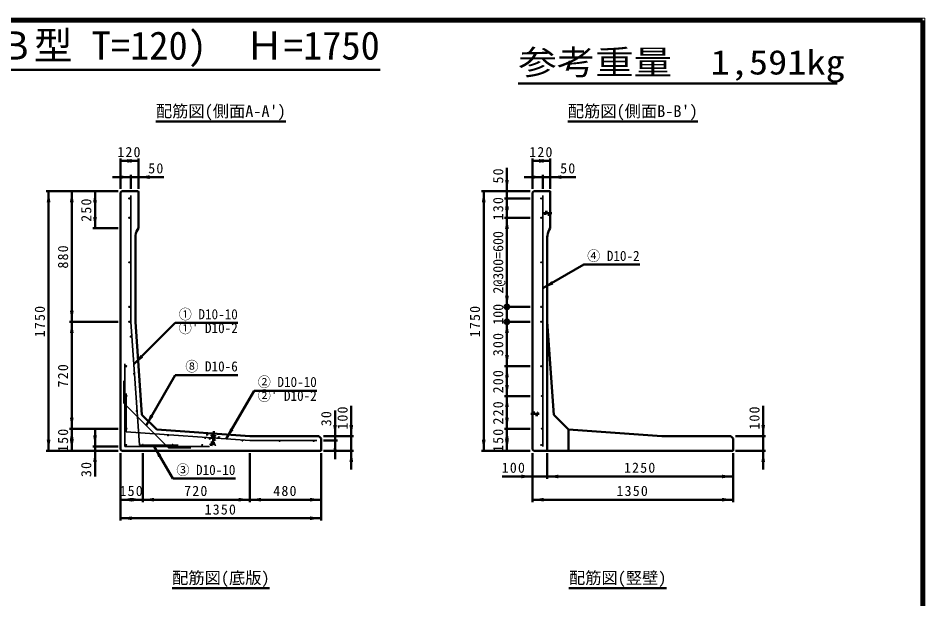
# Model space of a CAD drawing. Units: millimetres, scale not verified. Extents: x 100 to 4105, y 100 to 2870.
# Drawn here: x 2152 to 4105, y 1619 to 2870 of the extents above; entities that cross this region are included whole.
import ezdxf
from ezdxf.enums import TextEntityAlignment as Align

# ---------------------------------------------------------------- set-up
doc = ezdxf.new("R2010")
doc.units = ezdxf.units.MM
doc.header["$LTSCALE"] = 5
doc.linetypes.add('USER2', pattern=[13.4, 10, -1.2, 1, -1.2])
doc.linetypes.add('USER3', pattern=[2.2, 1, -1.2])
doc.layers.add('V-nasSTD', color=7, linetype='Continuous', lineweight=50)
doc.styles.add('ＭＳ ゴシック', font='')
doc.styles.get('ＭＳ ゴシック').set_extended_font_data('MS Gothic')

msp = doc.modelspace()

# ---------------------------------------------------------------- hatches: boundary and pattern name
at = {"layer": 'V-nasSTD'}
for points in [[(2396.661, 2562.466), (2396.661, 2558.466), (2372.661, 2562.466), (2396.661, 2566.466)], [(2387.061, 2562.466), (2387.061, 2566.466), (2411.061, 2562.466), (2387.061, 2558.466)], [(3283.861, 2562.466), (3283.861, 2558.466), (3259.861, 2562.466), (3283.861, 2566.466)], [(3274.261, 2562.466), (3274.261, 2566.466), (3298.261, 2562.466), (3274.261, 2558.466)], [(2371.061, 2527.466), (2371.061, 2531.466), (2395.061, 2527.466), (2371.061, 2523.466)], [(2435.061, 2527.466), (2435.061, 2523.466), (2411.061, 2527.466), (2435.061, 2531.466)], [(3204.861, 2521.466), (3208.861, 2521.466), (3204.861, 2497.466), (3200.861, 2521.466)], [(3258.261, 2527.466), (3258.261, 2531.466), (3282.261, 2527.466), (3258.261, 2523.466)], [(3322.261, 2527.466), (3322.261, 2523.466), (3298.261, 2527.466), (3322.261, 2531.466)], [(2217.661, 2473.466), (2213.661, 2473.466), (2217.661, 2497.466), (2221.661, 2473.466)], [(2267.661, 2473.466), (2263.661, 2473.466), (2267.661, 2497.466), (2271.661, 2473.466)], [(2317.661, 2473.466), (2313.661, 2473.466), (2317.661, 2497.466), (2321.661, 2473.466)], [(3154.861, 2473.466), (3150.861, 2473.466), (3154.861, 2497.466), (3158.861, 2473.466)], [(3204.861, 2457.466), (3200.861, 2457.466), (3204.861, 2481.466), (3208.861, 2457.466)], [(3204.861, 2463.866), (3208.861, 2463.866), (3204.861, 2439.866), (3200.861, 2463.866)], [(2317.661, 2441.466), (2321.661, 2441.466), (2317.661, 2417.466), (2313.661, 2441.466)], [(3204.861, 2415.866), (3200.861, 2415.866), (3204.861, 2439.866), (3208.861, 2415.866)], [(3303.046, 2299.866), (3305.046, 2296.402), (3282.261, 2287.866), (3301.046, 2303.33)], [(3204.861, 2271.866), (3208.861, 2271.866), (3204.861, 2247.866), (3200.861, 2271.866)], [(2267.661, 2239.866), (2271.661, 2239.866), (2267.661, 2215.866), (2263.661, 2239.866)], [(2267.661, 2191.866), (2263.661, 2191.866), (2267.661, 2215.866), (2271.661, 2191.866)], [(3204.861, 2191.866), (3200.861, 2191.866), (3204.861, 2215.866), (3208.861, 2191.866)], [(2418.39, 2141.281), (2421.218, 2138.453), (2401.419, 2124.311), (2415.561, 2144.11)], [(3204.861, 2143.866), (3208.861, 2143.866), (3204.861, 2119.866), (3200.861, 2143.866)], [(3204.861, 2095.866), (3200.861, 2095.866), (3204.861, 2119.866), (3208.861, 2095.866)], [(3204.861, 2079.866), (3208.861, 2079.866), (3204.861, 2055.866), (3200.861, 2079.866)], [(3204.861, 2031.866), (3200.861, 2031.866), (3204.861, 2055.866), (3208.861, 2031.866)], [(2439.795, 2013.384), (2443.259, 2011.384), (2427.795, 1992.6), (2436.331, 2015.384)], [(2267.661, 2009.466), (2271.661, 2009.466), (2267.661, 1985.466), (2263.661, 2009.466)], [(2834.661, 1993.466), (2838.661, 1993.466), (2834.661, 1969.466), (2830.661, 1993.466)], [(2869.661, 1993.466), (2865.661, 1993.466), (2869.661, 1969.466), (2873.661, 1993.466)], [(3204.861, 2009.466), (3208.861, 2009.466), (3204.861, 1985.466), (3200.861, 2009.466)], [(3756.861, 1993.466), (3752.861, 1993.466), (3756.861, 1969.466), (3760.861, 1993.466)], [(2267.661, 1961.466), (2263.661, 1961.466), (2267.661, 1985.466), (2271.661, 1961.466)], [(2612.415, 1984.168), (2615.879, 1982.168), (2600.415, 1963.383), (2608.951, 1986.168)], [(3204.861, 1961.466), (3200.861, 1961.466), (3204.861, 1985.466), (3208.861, 1961.466)], [(2217.661, 1961.466), (2221.661, 1961.466), (2217.661, 1937.466), (2213.661, 1961.466)], [(2267.661, 1961.466), (2271.661, 1961.466), (2267.661, 1937.466), (2263.661, 1961.466)], [(2317.661, 1971.066), (2313.661, 1971.066), (2317.661, 1947.066), (2321.661, 1971.066)], [(2834.661, 1935.866), (2830.661, 1935.866), (2834.661, 1959.866), (2838.661, 1935.866)], [(3154.861, 1961.466), (3158.861, 1961.466), (3154.861, 1937.466), (3150.861, 1961.466)], [(3204.861, 1961.466), (3208.861, 1961.466), (3204.861, 1937.466), (3200.861, 1961.466)], [(2317.661, 1913.466), (2321.661, 1913.466), (2317.661, 1937.466), (2313.661, 1913.466)], [(2457.114, 1926.281), (2453.65, 1924.281), (2445.114, 1947.066), (2460.578, 1928.281)], [(2869.661, 1913.466), (2865.661, 1913.466), (2869.661, 1937.466), (2873.661, 1913.466)], [(3756.861, 1913.466), (3752.861, 1913.466), (3756.861, 1937.466), (3760.861, 1913.466)], [(3235.861, 1882.466), (3235.861, 1878.466), (3259.861, 1882.466), (3235.861, 1886.466)], [(3315.861, 1882.466), (3315.861, 1878.466), (3291.861, 1882.466), (3315.861, 1886.466)], [(3667.861, 1882.466), (3667.861, 1886.466), (3691.861, 1882.466), (3667.861, 1878.466)], [(2396.661, 1832.466), (2396.661, 1828.466), (2372.661, 1832.466), (2396.661, 1836.466)], [(2396.661, 1832.466), (2396.661, 1836.466), (2420.661, 1832.466), (2396.661, 1828.466)], [(2444.661, 1832.466), (2444.661, 1828.466), (2420.661, 1832.466), (2444.661, 1836.466)], [(2627.061, 1832.466), (2627.061, 1836.466), (2651.061, 1832.466), (2627.061, 1828.466)], [(2675.061, 1832.466), (2675.061, 1828.466), (2651.061, 1832.466), (2675.061, 1836.466)], [(2780.661, 1832.466), (2780.661, 1836.466), (2804.661, 1832.466), (2780.661, 1828.466)], [(3283.861, 1832.466), (3283.861, 1828.466), (3259.861, 1832.466), (3283.861, 1836.466)], [(3667.861, 1832.466), (3667.861, 1836.466), (3691.861, 1832.466), (3667.861, 1828.466)], [(2396.661, 1792.466), (2396.661, 1788.466), (2372.661, 1792.466), (2396.661, 1796.466)], [(2780.661, 1792.466), (2780.661, 1796.466), (2804.661, 1792.466), (2780.661, 1788.466)]]:
    msp.add_hatch(color=256, dxfattribs=at).paths.add_polyline_path(points)

# ---------------------------------------------------------------- linework, layer by layer
at = {"layer": 'V-nasSTD', "lineweight": 100}
for p, q in [((4100, 2865), (105, 2865)), ((4100, 105), (4100, 2865))]:
    msp.add_line(p, q, dxfattribs=at)
at = {"layer": 'V-nasSTD'}
for p, q in [((1273.06, 2758.465), (2931.94, 2758.465)), ((3229.369, 2729.328), (3916.169, 2729.328)), ((2448.661, 2647.466), (2728.661, 2647.466)), ((3335.861, 2647.466), (3615.861, 2647.466)), ((2372.661, 2567.466), (2372.661, 2502.466)), ((2411.061, 2562.466), (2372.661, 2562.466)), ((2411.061, 2567.466), (2411.061, 2502.466)), ((3259.861, 2567.466), (3259.861, 2502.466)), ((3298.261, 2562.466), (3259.861, 2562.466)), ((3298.261, 2567.466), (3298.261, 2502.466)), ((3204.861, 2547.466), (3204.861, 2497.466)), ((2355.061, 2527.466), (2395.061, 2527.466)), ((2395.061, 2532.466), (2395.061, 2502.466)), ((2395.061, 2527.466), (2411.061, 2527.466)), ((2411.061, 2527.466), (2466.061, 2527.466)), ((3242.261, 2527.466), (3282.261, 2527.466)), ((3282.261, 2532.466), (3282.261, 2502.466)), ((3282.261, 2527.466), (3298.261, 2527.466)), ((3298.261, 2527.466), (3353.261, 2527.466)), ((2367.661, 2497.466), (2212.661, 2497.466)), ((2217.661, 2497.466), (2217.661, 1937.466)), ((2267.661, 2497.466), (2267.661, 2215.866)), ((2317.661, 2497.466), (2317.661, 2417.466)), ((2375.541, 2497.466), (2372.661, 2494.586)), ((2372.661, 2494.586), (2372.661, 1940.346)), ((2409.461, 2497.466), (2375.541, 2497.466)), ((2411.061, 2495.866), (2411.061, 2417.466)), ((3254.861, 2497.466), (3149.861, 2497.466)), ((3154.861, 2497.466), (3154.861, 1937.466)), ((3254.861, 2481.466), (3199.861, 2481.466)), ((3204.861, 2497.466), (3204.861, 2481.466)), ((3204.861, 2481.466), (3204.861, 2439.866)), ((3262.741, 2497.466), (3259.861, 2494.586)), ((3259.861, 2494.586), (3259.861, 1940.346)), ((3296.661, 2497.466), (3262.741, 2497.466)), ((3298.261, 2495.866), (3298.261, 2417.466)), ((3254.861, 2439.866), (3199.861, 2439.866)), ((3204.861, 2439.866), (3204.861, 2247.866)), ((2367.661, 2417.466), (2312.661, 2417.466)), ((2411.061, 2417.466), (2408.948, 2413.807)), ((3298.261, 2417.466), (3296.148, 2413.807)), ((2404.661, 2397.807), (2404.661, 2215.866)), ((3291.861, 2397.807), (3291.861, 1937.466)), ((3282.261, 2287.866), (3370.752, 2338.956)), ((3370.752, 2338.956), (3490.752, 2338.956)), ((3254.861, 2247.866), (3199.861, 2247.866)), ((3204.861, 2247.866), (3204.861, 2215.866)), ((2367.661, 2215.866), (2262.661, 2215.866)), ((2267.661, 2215.866), (2267.661, 1985.466)), ((2401.419, 2124.311), (2490.295, 2213.187)), ((2404.661, 2215.866), (2418.583, 2015.388)), ((2490.295, 2213.187), (2625.295, 2213.187)), ((3254.861, 2215.866), (3199.861, 2215.866)), ((3204.861, 2215.866), (3204.861, 2119.866)), ((3291.861, 2215.866), (3305.783, 2015.388)), ((3254.861, 2119.866), (3199.861, 2119.866)), ((3204.861, 2119.866), (3204.861, 2055.866)), ((2427.795, 1992.6), (2490.295, 2100.853)), ((2490.295, 2100.853), (2625.295, 2100.853)), ((2600.415, 1963.383), (2660.415, 2067.306)), ((2660.415, 2067.306), (2795.415, 2067.306)), ((3254.861, 2055.866), (3199.861, 2055.866)), ((3204.861, 2055.866), (3204.861, 1985.466)), ((2869.661, 1969.466), (2869.661, 2034.466)), ((3756.861, 1969.466), (3756.861, 2034.466)), ((2418.583, 2015.388), (2450.583, 1983.388)), ((2834.661, 1969.466), (2834.661, 2024.466)), ((3305.783, 2015.388), (3337.783, 1983.388)), ((2367.661, 1985.466), (2262.661, 1985.466)), ((2267.661, 1985.466), (2267.661, 1937.466)), ((2317.661, 1947.066), (2317.661, 1982.066)), ((2450.583, 1983.388), (2651.061, 1969.466)), ((3254.861, 1985.466), (3199.861, 1985.466)), ((3204.861, 1985.466), (3204.861, 1937.466)), ((3337.783, 1983.388), (3538.261, 1969.466)), ((3337.783, 1937.466), (3337.783, 1983.388)), ((2651.061, 1969.466), (2799.861, 1969.466)), ((2799.861, 1969.466), (2804.661, 1964.666)), ((2804.661, 1937.466), (2804.661, 1964.666)), ((2874.661, 1969.466), (2809.661, 1969.466)), ((2839.661, 1959.866), (2809.661, 1959.866)), ((2834.661, 1969.466), (2834.661, 1959.866)), ((2834.661, 1959.866), (2834.661, 1919.866)), ((2869.661, 1937.466), (2869.661, 1969.466)), ((3538.261, 1969.466), (3687.061, 1969.466)), ((3687.061, 1969.466), (3691.861, 1964.666)), ((3691.861, 1937.466), (3691.861, 1964.666)), ((3761.861, 1969.466), (3696.861, 1969.466)), ((3756.861, 1937.466), (3756.861, 1969.466)), ((2367.661, 1937.466), (2212.661, 1937.466)), ((2367.661, 1947.066), (2312.661, 1947.066)), ((2317.661, 1937.466), (2317.661, 1947.066)), ((2317.661, 1937.466), (2317.661, 1882.466)), ((2372.661, 1940.346), (2375.541, 1937.466)), ((2375.541, 1937.466), (2804.661, 1937.466)), ((2445.114, 1947.066), (2485.114, 1877.784)), ((2874.661, 1937.466), (2809.661, 1937.466)), ((2869.661, 1937.466), (2869.661, 1897.466)), ((3254.861, 1937.466), (3149.861, 1937.466)), ((3259.861, 1940.346), (3262.741, 1937.466)), ((3262.741, 1937.466), (3691.861, 1937.466)), ((3761.861, 1937.466), (3696.861, 1937.466)), ((3756.861, 1937.466), (3756.861, 1897.466)), ((2372.661, 1787.466), (2372.661, 1932.466)), ((2420.661, 1827.466), (2420.661, 1932.466)), ((2651.061, 1827.466), (2651.061, 1932.466)), ((2804.661, 1787.466), (2804.661, 1932.466)), ((3259.861, 1827.466), (3259.861, 1932.466)), ((3291.861, 1877.466), (3291.861, 1932.466)), ((3691.861, 1827.466), (3691.861, 1932.466)), ((2485.114, 1877.784), (2620.114, 1877.784)), ((3259.861, 1882.466), (3194.861, 1882.466)), ((3291.861, 1882.466), (3259.861, 1882.466)), ((3291.861, 1882.466), (3259.861, 1882.466)), ((3691.861, 1882.466), (3291.861, 1882.466)), ((2420.661, 1832.466), (2372.661, 1832.466)), ((2651.061, 1832.466), (2420.661, 1832.466)), ((2804.661, 1832.466), (2651.061, 1832.466)), ((3691.861, 1832.466), (3259.861, 1832.466)), ((2804.661, 1792.466), (2372.661, 1792.466)), ((2483.661, 1641.866), (2693.661, 1641.866)), ((3338.381, 1641.866), (3548.381, 1641.866))]:
    msp.add_line(p, q, dxfattribs=at)
at = {"layer": 'V-nasSTD', "lineweight": 35}
for p, q in [((2395.061, 2487.866), (2395.061, 2215.866)), ((3282.261, 2487.866), (3282.261, 1947.066)), ((2395.061, 2215.866), (2413.55, 1949.626)), ((2381.621, 1947.066), (2381.621, 2125.466)), ((2379.701, 2040.694), (2379.701, 2088.694)), ((2384.821, 1978.355), (2384.821, 2061.235)), ((2379.701, 2040.694), (2475.889, 1944.506)), ((2384.821, 1978.355), (2651.061, 1959.866)), ((2651.061, 1959.866), (2795.061, 1959.866)), ((2381.621, 1947.066), (2564.021, 1947.066)), ((2413.55, 1949.626), (2496.43, 1949.626)), ((2475.889, 1944.506), (2523.889, 1944.506))]:
    msp.add_line(p, q, dxfattribs=at)
at = {"layer": 'V-nasSTD', "linetype": 'USER2'}
for p, q in [((3283.861, 2449.466), (3301.461, 2449.466)), ((3274.261, 2017.466), (3256.661, 2017.466)), ((2573.229, 1979.883), (2571.497, 1954.943))]:
    msp.add_line(p, q, dxfattribs=at)
at = {"layer": 'V-nasSTD', "linetype": 'USER3'}
for p, q in [((3287.061, 2446.266), (3287.061, 2452.666)), ((3287.061, 2452.666), (3298.261, 2452.666)), ((3298.261, 2446.266), (3287.061, 2446.266)), ((3259.861, 2020.666), (3271.061, 2020.666)), ((3271.061, 2014.266), (3259.861, 2014.266)), ((3271.061, 2020.666), (3271.061, 2014.266)), ((2568.671, 1971.98), (2568.516, 1969.745)), ((2568.516, 1969.745), (2570.205, 1968.666)), ((2568.516, 1969.745), (2576.496, 1969.191)), ((2568.671, 1971.98), (2576.651, 1971.426)), ((2570.205, 1968.666), (2569.096, 1952.704)), ((2570.205, 1968.666), (2574.674, 1968.355)), ((2574.674, 1968.355), (2573.566, 1952.394)), ((2574.674, 1968.355), (2576.496, 1969.191)), ((2576.651, 1971.426), (2576.496, 1969.191)), ((2565.634, 1951.341), (2565.567, 1950.383)), ((2565.567, 1950.383), (2576.74, 1949.607)), ((2565.634, 1951.341), (2569.096, 1952.704)), ((2565.634, 1951.341), (2576.807, 1950.565)), ((2569.096, 1952.704), (2573.566, 1952.394)), ((2573.566, 1952.394), (2576.807, 1950.565)), ((2576.807, 1950.565), (2576.74, 1949.607))]:
    msp.add_line(p, q, dxfattribs=at)
at = {"layer": 'V-nasSTD', "lineweight": 13}
msp.add_lwpolyline([(100, 100), (100, 2870), (4105, 2870), (4105, 100)], close=True, dxfattribs=at)
at = {"layer": 'V-nasSTD', "lineweight": 35}
for centre in [(2391.381, 2481.466), (3278.581, 2481.466), (2391.381, 2439.866), (3278.581, 2439.866), (2391.381, 2343.866), (3278.581, 2343.866), (2391.381, 2247.866), (3278.581, 2247.866), (2391.381, 2215.866), (3278.581, 2215.866), (2394.581, 2183.866), (2384.981, 2119.866), (3278.581, 2119.866), (2401.879, 2103.866), (2385.781, 2055.866), (3280.341, 2055.866), (2407.434, 2023.866), (2385.781, 1985.466), (3280.341, 1985.466), (2475.061, 1971.128), (2555.061, 1965.573), (2635.061, 1960.017), (2715.061, 1958.906), (2788.661, 1958.906), (2384.981, 1950.266), (2420.661, 1950.586), (2484.661, 1950.586), (2548.661, 1950.266), (3278.581, 1950.266)]:
    msp.add_circle(centre, 0.96, dxfattribs=at)
at = {"layer": 'V-nasSTD'}
for centre in [(3204.861, 2247.866), (3204.861, 2215.866)]:
    msp.add_circle(centre, 5, dxfattribs=at)
for centre, radius, start, end in [((2409.461, 2495.866), 1.6, 0, 90), ((3296.661, 2495.866), 1.6, 0, 90), ((2436.661, 2397.807), 32, 150, 180), ((3323.861, 2397.807), 32, 150, 180)]:
    msp.add_arc(centre, radius, start, end, dxfattribs=at)
at = {"layer": 'V-nasSTD', "linetype": 'USER3'}
msp.add_arc((2572.883, 1974.895), 13.76, 176.0275, 356.0275, dxfattribs=at)

# ---------------------------------------------------------------- texts
at = {"layer": 'V-nasSTD', "style": 'ＭＳ ゴシック'}
for s, height, p in [('1ｓｔタッチウォール(Ｂ型 T=120)  Ｈ=1750', 60.81, (2102.5, 2841.409)), ("配筋図(側面A-A')", 25.66, (2588.661, 2682.466)), ("配筋図(側面B-B')", 25.66, (3475.861, 2682.466)), ('配筋図(底版)', 25.66, (2588.661, 1676.866)), ('配筋図(竪壁)', 25.66, (3443.381, 1676.866))]:
    msp.add_text(s, height=height, dxfattribs=at).set_placement(p, align=Align.TOP_CENTER)
at = {"layer": 'V-nasSTD', "style": 'ＭＳ ゴシック', "width": 1.15}
msp.add_text('参考重量\u30001,591kg', height=52.79, dxfattribs=at).set_placement((3229.369, 2801.328), align=Align.TOP_LEFT)
at = {"layer": 'V-nasSTD', "style": 'ＭＳ ゴシック'}
for s, p in [('2@300=600', (3174.861, 2343.866)), ('100', (3174.861, 2231.866))]:
    msp.add_text(s, height=21.99, rotation=90, dxfattribs=at).set_placement(p, align=Align.TOP_CENTER)
at = {"layer": 'V-nasSTD', "style": 'ＭＳ ゴシック', "width": 0.95}
for s, p in [('④ D10-2', (3434.117, 2368.764)), ('① D10-10', (2561.58, 2242.995)), ("①' D10-2", (2561.58, 2213.187)), ('⑧ D10-6', (2568.66, 2130.661)), ('② D10-10', (2731.701, 2097.114)), ("②' D10-2", (2731.701, 2067.306)), ('③ D10-10', (2556.4, 1907.592))]:
    msp.add_text(s, height=21.85, dxfattribs=at).set_placement(p, align=Align.TOP_CENTER)
at = {"layer": 'V-nasSTD', "char_height": 21.99, "attachment_point": 2, "style": 'ＭＳ ゴシック'}
for s, insert in [('\\T1.17;120', (2391.861, 2592.466)), ('\\T1.17;120', (3279.061, 2592.466)), ('\\T1.17;50', (2449.811, 2557.466)), ('\\T1.17;50', (3337.011, 2557.466)), ('\\T1.17;100', (3219.861, 1912.466)), ('\\T1.17;1250', (3491.861, 1912.466)), ('\\T1.17;150', (2396.661, 1862.466)), ('\\T1.17;720', (2535.861, 1862.466)), ('\\T1.17;480', (2727.861, 1862.466)), ('\\T1.17;1350', (3475.861, 1862.466)), ('\\T1.17;1350', (2588.661, 1822.466))]:
    msp.add_mtext(s, dxfattribs=dict(at, insert=insert))
at = {"layer": 'V-nasSTD', "char_height": 21.99, "attachment_point": 2, "rotation": 90, "style": 'ＭＳ ゴシック'}
for s, insert in [('\\T1.17;50', (3174.861, 2531.216)), ('\\T1.17;130', (3174.861, 2460.666)), ('\\T1.17;250', (2287.661, 2457.466)), ('\\T1.17;880', (2237.661, 2356.666)), ('\\T1.17;1750', (2187.661, 2217.466)), ('\\T1.17;1750', (3124.861, 2217.466)), ('\\T1.17;300', (3174.861, 2167.866)), ('\\T1.17;720', (2237.661, 2100.666)), ('\\T1.17;200', (3174.861, 2087.866)), ('\\T1.17;100', (2839.661, 2009.466)), ('\\T1.17;220', (3174.861, 2020.666)), ('\\T1.17;100', (3726.861, 2009.466)), ('\\T1.17;30', (2804.661, 2008.216)), ('\\T1.17;150', (2237.661, 1961.466)), ('\\T1.17;150', (3174.861, 1961.466)), ('\\T1.17;30', (2287.661, 1898.716))]:
    msp.add_mtext(s, dxfattribs=dict(at, insert=insert))

doc.saveas('drawing.dxf')
